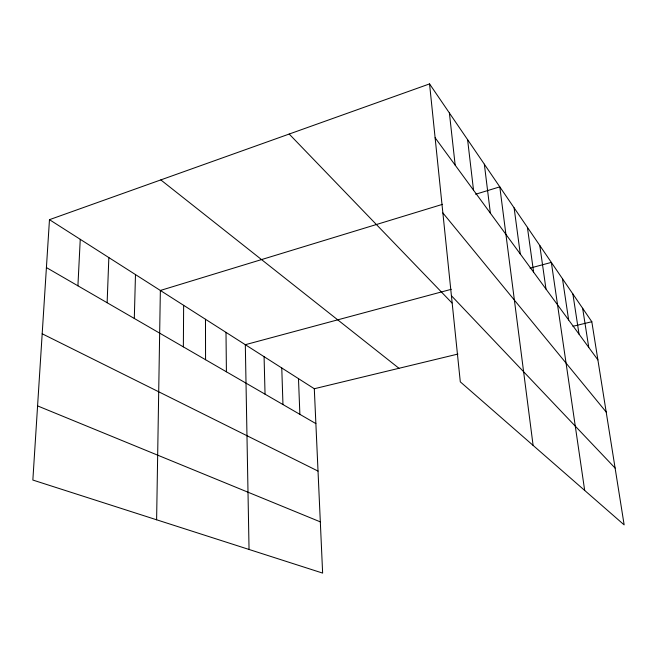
<?xml version="1.0" encoding="UTF-8"?>
<svg xmlns="http://www.w3.org/2000/svg" width="657" height="657" viewBox="0 0 657 657"><rect width="100%" height="100%" fill="white"/><g stroke="black" fill="none" stroke-linecap="round" stroke-linejoin="round"><path stroke-width="0.99" d="M183.36 346.871L183.64 305.324M156.612 519.794L160.357 290.468L442.555 204.327M134.307 318.473L135.482 274.585M107.132 302.729L108.848 257.577M77.912 285.811L80.253 239.329M49.472 219.676L32.85 480.053L322.636 573.093L314.301 388.739L49.472 219.676L429.555 83.907L591.817 321.733L624.15 524.886L460.302 381.848L429.555 83.907M475.619 194.242L499.796 186.859L533.106 445.405M451.26 289.31L245.316 344.695L249.044 549.474M530.043 268.13L551.338 262.398L584.681 490.434M314.301 388.739L457.929 354.057M572.937 326.291L591.817 321.733M37.58 405.903L320.32 521.872M42.188 333.781L318.021 471.085M46.417 267.571L315.877 423.609M160.809 179.903L398.971 368.29M289.187 134.044L451.991 302.976M451.408 295.724L615.108 468.08M442.867 212.925L606.189 412.029M435.115 137.773L597.886 359.88M582.644 308.281L588.762 347.422M572.879 293.966L579.031 334.15M562.466 278.708L568.65 319.984M539.783 245.463L545.992 289.072M527.407 227.322L533.607 272.17M514.111 207.842L520.287 253.996M484.34 164.201L490.385 213.197M467.595 139.662L473.525 190.193M449.396 112.996L455.17 165.145M298.483 378.637L299.879 414.345M281.771 367.969L282.962 404.548M264.081 356.677L265.042 394.167M226 332.368L226.41 371.805M205.477 319.269L205.567 359.732"/></g></svg>
